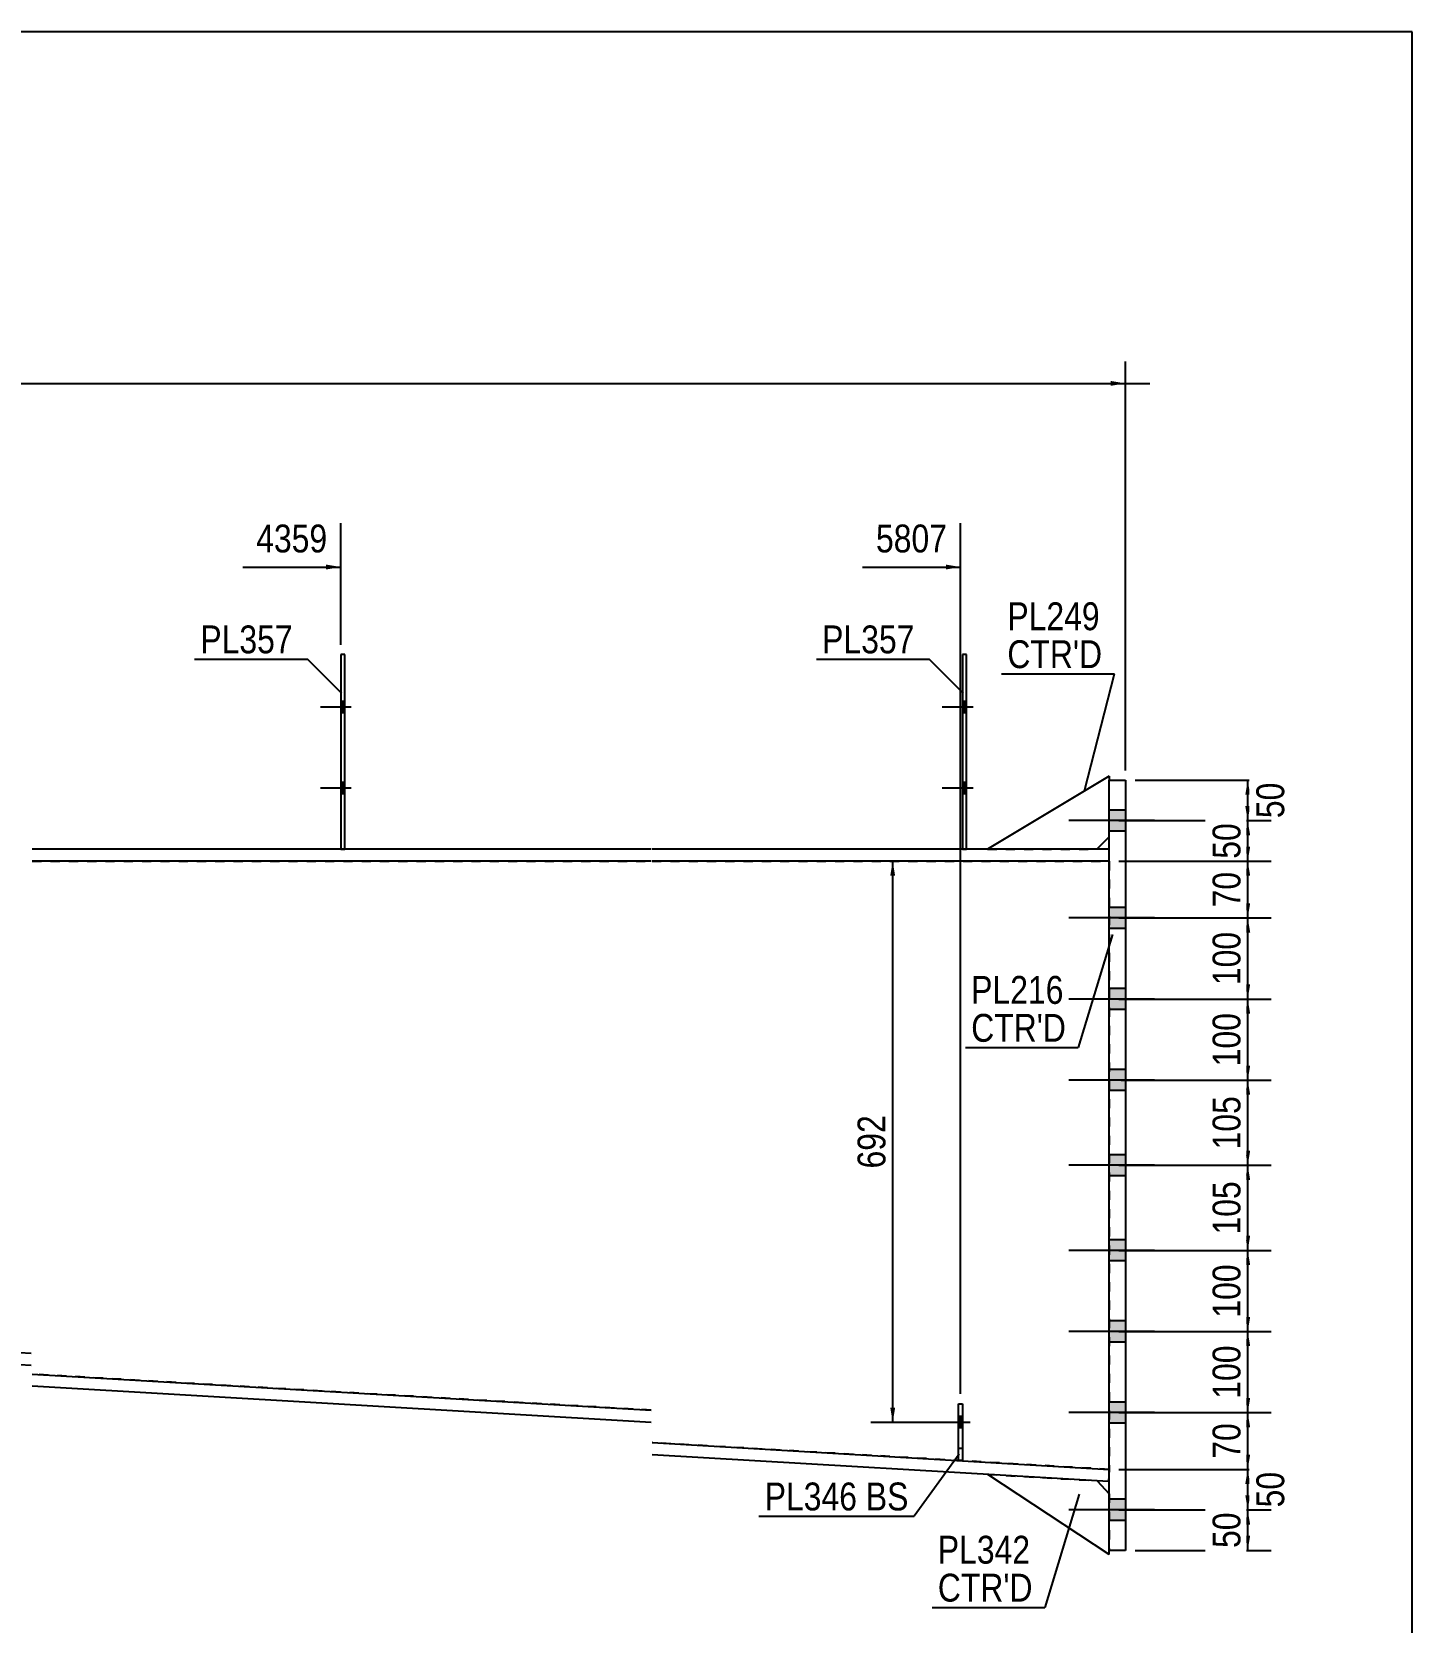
# Model space of a CAD drawing. Header units: millimetres. Extents: x -278 to 134, y -136 to 151.
# Drawn here: x -7.9 to 134, y -12.2 to 151.2 of the extents above; entities that cross this region are included whole.
import ezdxf

# ---------------------------------------------------------------- set-up
doc = ezdxf.new("R2010")
doc.units = ezdxf.units.MM
doc.linetypes.add('DXK_LINE_DOT1', pattern=[1.8814, 0.9407, -0.9407])
doc.linetypes.add('DXK_LINE_DOT2', pattern=[3.9198, 1.9599, -1.9599])
doc.styles.add('Arial Narrow', font='ARIALN.TTF', dxfattribs={"height": 0.2})

# ---------------------------------------------------------------- blocks, each defined once
blk = doc.blocks.new('Unknown-622305360-1210')
at = {"color": 5, "linetype": 'Continuous'}
for p, q in [((134.03, 151.21), (-275.97, 151.21)), ((134.03, -135.79), (134.03, 151.21))]:
    blk.add_line(p, q, dxfattribs=at)
blk = doc.blocks.new('Part-622305360-1496 - 1434')
at = {"color": 2, "linetype": 'Continuous'}
for p, q in [((88.22, 87.23), (87.8, 87.23)), ((87.8, 87.23), (87.8, 67.23)), ((88.22, 67.23), (88.22, 87.23))]:
    blk.add_line(p, q, dxfattribs=at)
at = {"color": 7, "linetype": 'DXK_LINE_DOT1'}
blk.add_line((87.8, 67.23), (88.22, 67.23), dxfattribs=at)
blk = doc.blocks.new('Part-622305360-1850 - 1434')
at = {"color": 2, "linetype": 'Continuous'}
for p, q in [((102.87, 74.31), (104.54, 74.31)), ((102.87, -4.85), (102.87, 74.31)), ((104.54, 74.31), (104.54, -4.85)), ((104.54, -4.85), (102.87, -4.85))]:
    blk.add_line(p, q, dxfattribs=at)
blk = doc.blocks.new('Part-622305360-1501 - 1434')
at = {"color": 2, "linetype": 'Continuous'}
for p, q in [((24.28, 87.23), (23.87, 87.23)), ((23.87, 87.23), (23.87, 67.23)), ((24.28, 67.23), (24.28, 87.23))]:
    blk.add_line(p, q, dxfattribs=at)
at = {"color": 7, "linetype": 'DXK_LINE_DOT1'}
blk.add_line((23.87, 67.23), (24.28, 67.23), dxfattribs=at)
blk = doc.blocks.new('Bolt-622305360-1529 - 1434')
at = {"linetype": 'Continuous'}
for points in [[(88.22, 81.23), (88.22, 82.4), (87.8, 82.4), (87.8, 81.23)], [(88.22, 81.23), (88.22, 82.4), (87.8, 82.4), (87.8, 81.23)], [(88.22, 72.9), (88.22, 74.06), (87.8, 74.06), (87.8, 72.9)], [(88.22, 72.9), (88.22, 74.06), (87.8, 74.06), (87.8, 72.9)]]:
    blk.add_hatch(color=3, dxfattribs=at).paths.add_polyline_path(points)
at = {"color": 3, "linetype": 'Continuous'}
for p, q in [((88.88, 81.81), (85.72, 81.81)), ((88.88, 81.81), (85.72, 81.81)), ((88.22, 82.4), (87.8, 82.4)), ((88.22, 82.4), (87.8, 82.4)), ((88.22, 81.23), (87.8, 81.23)), ((88.22, 81.23), (87.8, 81.23)), ((88.22, 74.06), (87.8, 74.06)), ((88.22, 74.06), (87.8, 74.06)), ((88.88, 73.48), (85.72, 73.48)), ((88.88, 73.48), (85.72, 73.48)), ((88.22, 72.9), (87.8, 72.9)), ((88.22, 72.9), (87.8, 72.9))]:
    blk.add_line(p, q, dxfattribs=at)
blk = doc.blocks.new('Bolt-622305360-1530 - 1434')
at = {"linetype": 'Continuous'}
for points in [[(24.28, 81.23), (24.28, 82.4), (23.87, 82.4), (23.87, 81.23)], [(24.28, 81.23), (24.28, 82.4), (23.87, 82.4), (23.87, 81.23)], [(24.28, 72.9), (24.28, 74.06), (23.87, 74.06), (23.87, 72.9)], [(24.28, 72.9), (24.28, 74.06), (23.87, 74.06), (23.87, 72.9)]]:
    blk.add_hatch(color=3, dxfattribs=at).paths.add_polyline_path(points)
at = {"color": 3, "linetype": 'Continuous'}
for p, q in [((24.95, 81.81), (21.78, 81.81)), ((24.95, 81.81), (21.78, 81.81)), ((24.28, 82.4), (23.87, 82.4)), ((24.28, 82.4), (23.87, 82.4)), ((24.28, 81.23), (23.87, 81.23)), ((24.28, 81.23), (23.87, 81.23)), ((24.28, 74.06), (23.87, 74.06)), ((24.28, 74.06), (23.87, 74.06)), ((24.95, 73.48), (21.78, 73.48)), ((24.95, 73.48), (21.78, 73.48)), ((24.28, 72.9), (23.87, 72.9)), ((24.28, 72.9), (23.87, 72.9))]:
    blk.add_line(p, q, dxfattribs=at)
blk = doc.blocks.new('Bolt-622305360-1553 - 1434')
at = {"linetype": 'Continuous'}
for points in [[(102.87, 71.23), (102.87, 69.06), (104.54, 69.06), (104.54, 71.23)], [(102.87, 71.23), (102.87, 69.06), (104.54, 69.06), (104.54, 71.23)], [(102.87, 61.23), (102.87, 59.06), (104.54, 59.06), (104.54, 61.23)], [(102.87, 61.23), (102.87, 59.06), (104.54, 59.06), (104.54, 61.23)], [(102.87, 52.9), (102.87, 50.73), (104.54, 50.73), (104.54, 52.9)], [(102.87, 52.9), (102.87, 50.73), (104.54, 50.73), (104.54, 52.9)], [(102.87, 44.56), (102.87, 42.4), (104.54, 42.4), (104.54, 44.56)], [(102.87, 44.56), (102.87, 42.4), (104.54, 42.4), (104.54, 44.56)], [(102.87, 35.81), (102.87, 33.65), (104.54, 33.65), (104.54, 35.81)], [(102.87, 35.81), (102.87, 33.65), (104.54, 33.65), (104.54, 35.81)], [(102.87, 27.06), (102.87, 24.9), (104.54, 24.9), (104.54, 27.06)], [(102.87, 27.06), (102.87, 24.9), (104.54, 24.9), (104.54, 27.06)], [(102.87, 18.73), (102.87, 16.56), (104.54, 16.56), (104.54, 18.73)], [(102.87, 18.73), (102.87, 16.56), (104.54, 16.56), (104.54, 18.73)], [(102.87, 10.4), (102.87, 8.23), (104.54, 8.23), (104.54, 10.4)], [(102.87, 10.4), (102.87, 8.23), (104.54, 8.23), (104.54, 10.4)], [(102.87, 0.4), (102.87, -1.77), (104.54, -1.77), (104.54, 0.4)], [(102.87, 0.4), (102.87, -1.77), (104.54, -1.77), (104.54, 0.4)]]:
    blk.add_hatch(color=3, dxfattribs=at).paths.add_polyline_path(points)
at = {"color": 3, "linetype": 'Continuous'}
for p, q in [((104.54, 71.23), (102.87, 71.23)), ((104.54, 71.23), (102.87, 71.23)), ((107.53, 70.15), (98.71, 70.15)), ((107.53, 70.15), (98.71, 70.15)), ((104.54, 69.06), (102.87, 69.06)), ((104.54, 69.06), (102.87, 69.06)), ((104.54, 61.23), (102.87, 61.23)), ((104.54, 61.23), (102.87, 61.23)), ((107.53, 60.15), (98.71, 60.15)), ((107.53, 60.15), (98.71, 60.15)), ((104.54, 59.06), (102.87, 59.06)), ((104.54, 59.06), (102.87, 59.06)), ((104.54, 52.9), (102.87, 52.9)), ((104.54, 52.9), (102.87, 52.9)), ((107.53, 51.81), (98.71, 51.81)), ((107.53, 51.81), (98.71, 51.81)), ((104.54, 50.73), (102.87, 50.73)), ((104.54, 50.73), (102.87, 50.73)), ((104.54, 44.56), (102.87, 44.56)), ((104.54, 44.56), (102.87, 44.56)), ((107.53, 43.48), (98.71, 43.48)), ((107.53, 43.48), (98.71, 43.48)), ((104.54, 42.4), (102.87, 42.4)), ((104.54, 42.4), (102.87, 42.4)), ((107.53, 34.73), (98.71, 34.73)), ((107.53, 34.73), (98.71, 34.73)), ((104.54, 35.81), (102.87, 35.81)), ((104.54, 35.81), (102.87, 35.81)), ((104.54, 33.65), (102.87, 33.65)), ((104.54, 33.65), (102.87, 33.65)), ((104.54, 27.06), (102.87, 27.06)), ((104.54, 27.06), (102.87, 27.06)), ((107.53, 25.98), (98.71, 25.98)), ((107.53, 25.98), (98.71, 25.98)), ((104.54, 24.9), (102.87, 24.9)), ((104.54, 24.9), (102.87, 24.9)), ((104.54, 18.73), (102.87, 18.73)), ((104.54, 18.73), (102.87, 18.73)), ((107.53, 17.65), (98.71, 17.65)), ((107.53, 17.65), (98.71, 17.65)), ((104.54, 16.56), (102.87, 16.56)), ((104.54, 16.56), (102.87, 16.56)), ((104.54, 10.4), (102.87, 10.4)), ((104.54, 10.4), (102.87, 10.4)), ((107.53, 9.31), (98.71, 9.31)), ((107.53, 9.31), (98.71, 9.31)), ((104.54, 8.23), (102.87, 8.23)), ((104.54, 8.23), (102.87, 8.23)), ((104.54, 0.4), (102.87, 0.4)), ((104.54, 0.4), (102.87, 0.4)), ((107.53, -0.69), (98.71, -0.69)), ((107.53, -0.69), (98.71, -0.69)), ((104.54, -1.77), (102.87, -1.77)), ((104.54, -1.77), (102.87, -1.77))]:
    blk.add_line(p, q, dxfattribs=at)
blk = doc.blocks.new('Part-622305360-1569 - 1434')
at = {"color": 7, "linetype": 'DXK_LINE_DOT1'}
for p, q in [((-7.84, 65.98), (55.78, 65.98)), ((55.88, 65.98), (102.87, 65.98)), ((102.87, 65.98), (102.87, 3.48)), ((55.78, 9.56), (-7.84, 13.27)), ((102.87, 3.48), (55.88, 6.23))]:
    blk.add_line(p, q, dxfattribs=at)
blk = doc.blocks.new('Part-622305360-1591 - 1434')
at = {"color": 7, "linetype": 'DXK_LINE_DOT1'}
blk.add_line((-38.85, 15.97), (-38.77, 17.22), dxfattribs=at)
at = {"color": 2, "linetype": 'Continuous'}
for p, q in [((-38.77, 17.22), (-7.94, 15.42)), ((-7.94, 14.16), (-38.85, 15.97)), ((-7.84, 13.27), (55.78, 9.56)), ((55.78, 8.3), (-7.84, 12.02)), ((55.88, 6.23), (102.87, 3.48)), ((102.8, 2.23), (55.88, 4.97)), ((102.87, 3.48), (102.8, 2.23))]:
    blk.add_line(p, q, dxfattribs=at)
blk = doc.blocks.new('Bolt-622305360-1926 - 1434')
at = {"color": 3, "linetype": 'DXK_LINE_DOT2'}
for p, q in [((88.59, 8.31), (85.84, 8.31)), ((87.8, 8.9), (87.38, 8.9)), ((87.8, 7.73), (87.38, 7.73))]:
    blk.add_line(p, q, dxfattribs=at)
blk = doc.blocks.new('Part-622305360-1657 - 1434')
at = {"color": 2, "linetype": 'Continuous'}
for p, q in [((55.78, 67.23), (-7.84, 67.23)), ((102.87, 67.23), (55.88, 67.23)), ((102.87, 65.98), (102.87, 67.23)), ((55.78, 65.98), (-7.84, 65.98)), ((102.87, 65.98), (55.88, 65.98))]:
    blk.add_line(p, q, dxfattribs=at)
blk = doc.blocks.new('Part-622305360-1706 - 1434')
at = {"color": 7, "linetype": 'DXK_LINE_DOT1'}
for p, q in [((87.38, 4.4), (87.38, 10.23)), ((87.38, 10.23), (87.8, 10.23)), ((87.8, 10.23), (87.8, 4.4)), ((87.38, 5.65), (87.8, 5.65)), ((87.8, 4.4), (87.38, 4.4))]:
    blk.add_line(p, q, dxfattribs=at)
blk = doc.blocks.new('Part-622305360-1728 - 1434')
at = {"color": 2, "linetype": 'Continuous'}
for p, q in [((87.38, 4.4), (87.38, 10.23)), ((87.38, 10.23), (87.8, 10.23)), ((87.8, 10.23), (87.8, 4.4)), ((87.8, 4.4), (87.38, 4.4))]:
    blk.add_line(p, q, dxfattribs=at)
blk = doc.blocks.new('Part-622305360-1821 - 1434')
at = {"color": 2, "linetype": 'Continuous'}
for p, q in [((102.87, -5.27), (90.4, 2.96)), ((101.63, 2.3), (102.87, 0.98)), ((102.87, -5.27), (102.87, -4.85))]:
    blk.add_line(p, q, dxfattribs=at)
at = {"color": 7, "linetype": 'DXK_LINE_DOT1'}
for p, q in [((90.4, 2.96), (101.63, 2.3)), ((102.87, 0.98), (102.87, -4.85))]:
    blk.add_line(p, q, dxfattribs=at)
blk = doc.blocks.new('Part-622305360-1894 - 1434')
at = {"color": 2, "linetype": 'Continuous'}
for p, q in [((102.87, 74.73), (90.37, 67.23)), ((102.87, 74.73), (102.87, 74.31)), ((101.62, 67.23), (102.87, 68.48))]:
    blk.add_line(p, q, dxfattribs=at)
at = {"color": 7, "linetype": 'DXK_LINE_DOT1'}
for p, q in [((102.87, 68.48), (102.87, 74.31)), ((90.37, 67.23), (101.62, 67.23))]:
    blk.add_line(p, q, dxfattribs=at)
blk = doc.blocks.new('Bolt-622305360-1925 - 1434')
at = {"linetype": 'Continuous'}
blk.add_hatch(color=3, dxfattribs=at).paths.add_polyline_path([(87.8, 7.73), (87.8, 8.9), (87.38, 8.9), (87.38, 7.73)])
at = {"color": 3, "linetype": 'Continuous'}
for p, q in [((87.8, 8.9), (87.38, 8.9)), ((88.47, 8.31), (87.38, 8.31)), ((87.8, 7.73), (87.38, 7.73))]:
    blk.add_line(p, q, dxfattribs=at)
blk = doc.blocks.new('StraightDimension-622305360-20089 - 1434')
at = {"linetype": 'Continuous'}
blk.add_hatch(color=7, dxfattribs=at).paths.add_polyline_path([(22.37, 96.46), (23.87, 96.21), (22.37, 95.96)])
at = {"color": 7, "linetype": 'Continuous'}
for p, q in [((23.87, 88.23), (23.87, 100.71)), ((13.8, 96.21), (23.87, 96.21))]:
    blk.add_line(p, q, dxfattribs=at)
at = {"color": 0}
blk.add_wipeout([(23.09, 97.11), (23.09, 101.31), (14.58, 101.31), (14.58, 97.11)], dxfattribs=at)
at = {"color": 3, "style": 'Arial Narrow'}
blk.add_text('4359', height=2.863, dxfattribs=at).set_placement((15.18, 97.71))
blk = doc.blocks.new('StraightDimension-622305360-20088 - 1434')
at = {"linetype": 'Continuous'}
blk.add_hatch(color=7, dxfattribs=at).paths.add_polyline_path([(86.09, 96.46), (87.59, 96.21), (86.09, 95.96)])
at = {"color": 7, "linetype": 'Continuous'}
for p, q in [((87.59, 11.23), (87.59, 100.71)), ((77.53, 96.21), (87.59, 96.21))]:
    blk.add_line(p, q, dxfattribs=at)
at = {"color": 0}
blk.add_wipeout([(86.82, 97.11), (86.82, 101.31), (78.3, 101.31), (78.3, 97.11)], dxfattribs=at)
at = {"color": 3, "style": 'Arial Narrow'}
blk.add_text('5807', height=2.863, dxfattribs=at).set_placement((78.9, 97.71))
blk = doc.blocks.new('StraightDimension-622305360-10693 - 1434')
at = {"linetype": 'Continuous'}
blk.add_hatch(color=7, dxfattribs=at).paths.add_polyline_path([(103.04, 115.33), (104.54, 115.08), (103.04, 114.83)])
at = {"color": 7, "linetype": 'Continuous'}
for p, q in [((104.54, 75.31), (104.54, 117.33)), ((-251.25, 115.08), (104.54, 115.08)), ((104.54, 115.08), (107.04, 115.08))]:
    blk.add_line(p, q, dxfattribs=at)
blk = doc.blocks.new('StraightDimension-622305360-12885 - 1434')
at = {"linetype": 'Continuous'}
for points in [[(116.87, 72.81), (117.12, 74.31), (117.37, 72.81)], [(117.37, 71.65), (117.12, 70.15), (116.87, 71.65)]]:
    blk.add_hatch(color=7, dxfattribs=at).paths.add_polyline_path(points)
at = {"color": 7, "linetype": 'Continuous'}
for p, q in [((105.54, 74.31), (119.37, 74.31)), ((117.12, 70.15), (117.12, 74.31)), ((103.87, 70.15), (119.37, 70.15))]:
    blk.add_line(p, q, dxfattribs=at)
at = {"color": 0}
blk.add_wipeout([(121.47, 74.66), (117.27, 74.66), (117.27, 69.8), (121.47, 69.8)], dxfattribs=at)
at = {"color": 3, "style": 'Arial Narrow'}
blk.add_text('50', height=2.863, rotation=90.0002, dxfattribs=at).set_placement((120.87, 70.4))
blk = doc.blocks.new('StraightDimension-622305360-12886 - 1434')
at = {"linetype": 'Continuous'}
for points in [[(116.87, 68.65), (117.12, 70.15), (117.37, 68.65)], [(117.37, 67.48), (117.12, 65.98), (116.87, 67.48)]]:
    blk.add_hatch(color=7, dxfattribs=at).paths.add_polyline_path(points)
at = {"color": 7, "linetype": 'Continuous'}
for p, q in [((103.87, 70.15), (119.52, 70.15)), ((117.12, 65.98), (117.12, 70.15)), ((103.87, 65.98), (119.52, 65.98))]:
    blk.add_line(p, q, dxfattribs=at)
at = {"color": 0}
blk.add_wipeout([(116.97, 70.49), (112.77, 70.49), (112.77, 65.63), (116.97, 65.63)], dxfattribs=at)
at = {"color": 3, "style": 'Arial Narrow'}
blk.add_text('50', height=2.863, rotation=90.0002, dxfattribs=at).set_placement((116.37, 66.23))
blk = doc.blocks.new('StraightDimension-622305360-12887 - 1434')
at = {"linetype": 'Continuous'}
for points in [[(116.87, 64.48), (117.12, 65.98), (117.37, 64.48)], [(117.37, 61.65), (117.12, 60.15), (116.87, 61.65)]]:
    blk.add_hatch(color=7, dxfattribs=at).paths.add_polyline_path(points)
at = {"color": 7, "linetype": 'Continuous'}
for p, q in [((103.87, 65.98), (119.52, 65.98)), ((117.12, 60.15), (117.12, 65.98)), ((103.87, 60.15), (119.52, 60.15))]:
    blk.add_line(p, q, dxfattribs=at)
at = {"color": 0}
blk.add_wipeout([(116.97, 65.49), (112.77, 65.49), (112.77, 60.63), (116.97, 60.63)], dxfattribs=at)
at = {"color": 3, "style": 'Arial Narrow'}
blk.add_text('70', height=2.863, rotation=90.0002, dxfattribs=at).set_placement((116.37, 61.23))
blk = doc.blocks.new('StraightDimension-622305360-12888 - 1434')
at = {"linetype": 'Continuous'}
for points in [[(116.87, 58.65), (117.12, 60.15), (117.37, 58.65)], [(117.37, 53.31), (117.12, 51.81), (116.87, 53.31)]]:
    blk.add_hatch(color=7, dxfattribs=at).paths.add_polyline_path(points)
at = {"color": 7, "linetype": 'Continuous'}
for p, q in [((103.87, 60.15), (119.52, 60.15)), ((117.12, 51.81), (117.12, 60.15)), ((103.87, 51.81), (119.52, 51.81))]:
    blk.add_line(p, q, dxfattribs=at)
at = {"color": 0}
blk.add_wipeout([(116.97, 59.32), (112.77, 59.32), (112.77, 52.64), (116.97, 52.64)], dxfattribs=at)
at = {"color": 3, "style": 'Arial Narrow'}
blk.add_text('100', height=2.863, rotation=90.0002, dxfattribs=at).set_placement((116.37, 53.24))
blk = doc.blocks.new('StraightDimension-622305360-12889 - 1434')
at = {"linetype": 'Continuous'}
for points in [[(116.87, 50.31), (117.12, 51.81), (117.37, 50.31)], [(117.37, 44.98), (117.12, 43.48), (116.87, 44.98)]]:
    blk.add_hatch(color=7, dxfattribs=at).paths.add_polyline_path(points)
at = {"color": 7, "linetype": 'Continuous'}
for p, q in [((103.87, 51.81), (119.52, 51.81)), ((117.12, 43.48), (117.12, 51.81)), ((104.12, 43.48), (119.52, 43.48))]:
    blk.add_line(p, q, dxfattribs=at)
at = {"color": 0}
blk.add_wipeout([(116.97, 50.99), (112.77, 50.99), (112.77, 44.3), (116.97, 44.3)], dxfattribs=at)
at = {"color": 3, "style": 'Arial Narrow'}
blk.add_text('100', height=2.863, rotation=90.0002, dxfattribs=at).set_placement((116.37, 44.9))
blk = doc.blocks.new('StraightDimension-622305360-12890 - 1434')
at = {"linetype": 'Continuous'}
for points in [[(116.87, 41.98), (117.12, 43.48), (117.37, 41.98)], [(117.37, 36.23), (117.12, 34.73), (116.87, 36.23)]]:
    blk.add_hatch(color=7, dxfattribs=at).paths.add_polyline_path(points)
at = {"color": 7, "linetype": 'Continuous'}
for p, q in [((104.12, 43.48), (119.52, 43.48)), ((117.12, 34.73), (117.12, 43.48)), ((103.87, 34.73), (119.52, 34.73))]:
    blk.add_line(p, q, dxfattribs=at)
at = {"color": 0}
blk.add_wipeout([(116.97, 42.45), (112.77, 42.45), (112.77, 35.76), (116.97, 35.76)], dxfattribs=at)
at = {"color": 3, "style": 'Arial Narrow'}
blk.add_text('105', height=2.863, rotation=90.0002, dxfattribs=at).set_placement((116.37, 36.36))
blk = doc.blocks.new('StraightDimension-622305360-12891 - 1434')
at = {"linetype": 'Continuous'}
for points in [[(116.87, 33.23), (117.12, 34.73), (117.37, 33.23)], [(117.37, 27.48), (117.12, 25.98), (116.87, 27.48)]]:
    blk.add_hatch(color=7, dxfattribs=at).paths.add_polyline_path(points)
at = {"color": 7, "linetype": 'Continuous'}
for p, q in [((103.87, 34.73), (119.52, 34.73)), ((117.12, 25.98), (117.12, 34.73)), ((103.87, 25.98), (119.52, 25.98))]:
    blk.add_line(p, q, dxfattribs=at)
at = {"color": 0}
blk.add_wipeout([(116.97, 33.7), (112.77, 33.7), (112.77, 27.01), (116.97, 27.01)], dxfattribs=at)
at = {"color": 3, "style": 'Arial Narrow'}
blk.add_text('105', height=2.863, rotation=90.0002, dxfattribs=at).set_placement((116.37, 27.61))
blk = doc.blocks.new('StraightDimension-622305360-12892 - 1434')
at = {"linetype": 'Continuous'}
for points in [[(116.87, 24.48), (117.12, 25.98), (117.37, 24.48)], [(117.37, 19.15), (117.12, 17.65), (116.87, 19.15)]]:
    blk.add_hatch(color=7, dxfattribs=at).paths.add_polyline_path(points)
at = {"color": 7, "linetype": 'Continuous'}
for p, q in [((103.87, 25.98), (119.52, 25.98)), ((117.12, 17.65), (117.12, 25.98)), ((103.87, 17.65), (119.52, 17.65))]:
    blk.add_line(p, q, dxfattribs=at)
at = {"color": 0}
blk.add_wipeout([(116.97, 25.16), (112.77, 25.16), (112.77, 18.47), (116.97, 18.47)], dxfattribs=at)
at = {"color": 3, "style": 'Arial Narrow'}
blk.add_text('100', height=2.863, rotation=90.0002, dxfattribs=at).set_placement((116.37, 19.07))
blk = doc.blocks.new('StraightDimension-622305360-12893 - 1434')
at = {"linetype": 'Continuous'}
for points in [[(116.87, 16.15), (117.12, 17.65), (117.37, 16.15)], [(117.37, 10.81), (117.12, 9.31), (116.87, 10.81)]]:
    blk.add_hatch(color=7, dxfattribs=at).paths.add_polyline_path(points)
at = {"color": 7, "linetype": 'Continuous'}
for p, q in [((103.87, 17.65), (119.52, 17.65)), ((117.12, 9.31), (117.12, 17.65)), ((103.87, 9.31), (119.52, 9.31))]:
    blk.add_line(p, q, dxfattribs=at)
at = {"color": 0}
blk.add_wipeout([(116.97, 16.82), (112.77, 16.82), (112.77, 10.14), (116.97, 10.14)], dxfattribs=at)
at = {"color": 3, "style": 'Arial Narrow'}
blk.add_text('100', height=2.863, rotation=90.0002, dxfattribs=at).set_placement((116.37, 10.74))
blk = doc.blocks.new('StraightDimension-622305360-12894 - 1434')
at = {"linetype": 'Continuous'}
for points in [[(116.87, 7.81), (117.12, 9.31), (117.37, 7.81)], [(117.37, 4.98), (117.12, 3.48), (116.87, 4.98)]]:
    blk.add_hatch(color=7, dxfattribs=at).paths.add_polyline_path(points)
at = {"color": 7, "linetype": 'Continuous'}
for p, q in [((103.87, 9.31), (119.52, 9.31)), ((117.12, 3.48), (117.12, 9.31)), ((103.87, 3.48), (119.52, 3.48))]:
    blk.add_line(p, q, dxfattribs=at)
at = {"color": 0}
blk.add_wipeout([(116.97, 8.82), (112.77, 8.82), (112.77, 3.97), (116.97, 3.97)], dxfattribs=at)
at = {"color": 3, "style": 'Arial Narrow'}
blk.add_text('70', height=2.863, rotation=90.0002, dxfattribs=at).set_placement((116.37, 4.57))
blk = doc.blocks.new('StraightDimension-622305360-12895 - 1434')
at = {"linetype": 'Continuous'}
for points in [[(116.87, 1.98), (117.12, 3.48), (117.37, 1.98)], [(117.37, 0.81), (117.12, -0.69), (116.87, 0.81)]]:
    blk.add_hatch(color=7, dxfattribs=at).paths.add_polyline_path(points)
at = {"color": 7, "linetype": 'Continuous'}
for p, q in [((103.87, 3.48), (119.37, 3.48)), ((117.12, -0.69), (117.12, 3.48)), ((103.87, -0.69), (119.37, -0.69))]:
    blk.add_line(p, q, dxfattribs=at)
at = {"color": 0}
blk.add_wipeout([(121.47, 3.82), (117.27, 3.82), (117.27, -1.03), (121.47, -1.03)], dxfattribs=at)
at = {"color": 3, "style": 'Arial Narrow'}
blk.add_text('50', height=2.863, rotation=90.0002, dxfattribs=at).set_placement((120.87, -0.43))
blk = doc.blocks.new('StraightDimension-622305360-12896 - 1434')
at = {"linetype": 'Continuous'}
for points in [[(116.87, -2.19), (117.12, -0.69), (117.37, -2.19)], [(117.37, -3.35), (117.12, -4.85), (116.87, -3.35)]]:
    blk.add_hatch(color=7, dxfattribs=at).paths.add_polyline_path(points)
at = {"color": 7, "linetype": 'Continuous'}
for p, q in [((103.87, -0.69), (119.52, -0.69)), ((117.12, -4.85), (117.12, -0.69)), ((105.54, -4.85), (119.52, -4.85))]:
    blk.add_line(p, q, dxfattribs=at)
at = {"color": 0}
blk.add_wipeout([(116.97, -0.34), (112.77, -0.34), (112.77, -5.2), (116.97, -5.2)], dxfattribs=at)
at = {"color": 3, "style": 'Arial Narrow'}
blk.add_text('50', height=2.863, rotation=90.0002, dxfattribs=at).set_placement((116.37, -4.6))
blk = doc.blocks.new('StraightDimension-622305360-13314 - 1434')
at = {"linetype": 'Continuous'}
for points in [[(80.37, 64.48), (80.62, 65.98), (80.87, 64.48)], [(80.87, 9.81), (80.62, 8.31), (80.37, 9.81)]]:
    blk.add_hatch(color=7, dxfattribs=at).paths.add_polyline_path(points)
at = {"color": 7, "linetype": 'Continuous'}
for p, q in [((87.7, 65.98), (78.37, 65.98)), ((80.62, 8.31), (80.62, 65.98)), ((87.7, 8.31), (78.37, 8.31))]:
    blk.add_line(p, q, dxfattribs=at)
at = {"color": 0}
blk.add_wipeout([(80.47, 40.49), (76.27, 40.49), (76.27, 33.8), (80.47, 33.8)], dxfattribs=at)
at = {"color": 3, "style": 'Arial Narrow'}
blk.add_text('692', height=2.863, rotation=90.0002, dxfattribs=at).set_placement((79.87, 34.4))
blk = doc.blocks.new('Mark-622305360-16251 - 1434')
at = {"color": 7, "linetype": 'Continuous'}
blk.add_line((99.8, 0.92), (96.27, -10.71), dxfattribs=at)
at = {"color": 0}
for points in [[(94.77, -6.21), (94.77, -3.21), (85.26, -3.21), (85.26, -6.21)], [(95.02, -10.11), (95.02, -7.11), (85.26, -7.11), (85.26, -10.11)]]:
    blk.add_wipeout(points, dxfattribs=at)
for points in [[(94.77, -6.21), (94.77, -3.21), (85.26, -3.21), (85.26, -6.21)], [(95.02, -10.11), (95.02, -7.11), (85.26, -7.11), (85.26, -10.11)]]:
    blk.add_wipeout(points, dxfattribs=at)
at = {"color": 7, "linetype": 'Continuous'}
blk.add_line((84.66, -10.71), (96.27, -10.71), dxfattribs=at)
at = {"color": 3, "style": 'Arial Narrow'}
blk.add_text('PL342', height=2.863, dxfattribs=at).set_placement((85.26, -6.21))
at = {"color": 1, "style": 'Arial Narrow'}
blk.add_text("CTR'D", height=2.863, dxfattribs=at).set_placement((85.26, -10.11))
blk = doc.blocks.new('Mark-622305360-16224 - 1434')
at = {"color": 7, "linetype": 'Continuous'}
blk.add_line((23.98, 83.21), (20.44, 86.74), dxfattribs=at)
at = {"color": 0}
blk.add_wipeout([(18.94, 87.34), (18.94, 90.34), (9.44, 90.34), (9.44, 87.34)], dxfattribs=at)
blk.add_wipeout([(18.94, 87.34), (18.94, 90.34), (9.44, 90.34), (9.44, 87.34)], dxfattribs=at)
at = {"color": 7, "linetype": 'Continuous'}
blk.add_line((8.84, 86.74), (20.44, 86.74), dxfattribs=at)
at = {"color": 3, "style": 'Arial Narrow'}
blk.add_text('PL357', height=2.863, dxfattribs=at).set_placement((9.44, 87.34))
blk = doc.blocks.new('MarkSet-622305360-16213 - 1434')
at = {"color": 0}
for points in [[(76.96, -0.74), (76.96, 2.26), (67.46, 2.26), (67.46, -0.74)], [(82.24, -0.74), (82.24, 2.26), (77.86, 2.26), (77.86, -0.74)]]:
    blk.add_wipeout(points, dxfattribs=at)
for points in [[(76.96, -0.74), (76.96, 2.26), (67.46, 2.26), (67.46, -0.74)], [(82.24, -0.74), (82.24, 2.26), (77.86, 2.26), (77.86, -0.74)]]:
    blk.add_wipeout(points, dxfattribs=at)
at = {"color": 7, "linetype": 'Continuous'}
for p in [(87.46, 5.04), (66.86, -1.34)]:
    blk.add_line(p, (82.84, -1.34), dxfattribs=at)
at = {"color": 3, "style": 'Arial Narrow'}
for s, p in [('PL346', (67.46, -0.74)), ('BS', (77.86, -0.74))]:
    blk.add_text(s, height=2.863, dxfattribs=at).set_placement(p)
blk = doc.blocks.new('Mark-622305360-16254 - 1434')
at = {"color": 7, "linetype": 'Continuous'}
blk.add_line((103.23, 58.46), (99.7, 46.82), dxfattribs=at)
at = {"color": 0}
for points in [[(98.2, 51.32), (98.2, 54.32), (88.69, 54.32), (88.69, 51.32)], [(98.45, 47.42), (98.45, 50.42), (88.69, 50.42), (88.69, 47.42)]]:
    blk.add_wipeout(points, dxfattribs=at)
for points in [[(98.2, 51.32), (98.2, 54.32), (88.69, 54.32), (88.69, 51.32)], [(98.45, 47.42), (98.45, 50.42), (88.69, 50.42), (88.69, 47.42)]]:
    blk.add_wipeout(points, dxfattribs=at)
at = {"color": 7, "linetype": 'Continuous'}
blk.add_line((88.09, 46.82), (99.7, 46.82), dxfattribs=at)
at = {"color": 3, "style": 'Arial Narrow'}
blk.add_text('PL216', height=2.863, dxfattribs=at).set_placement((88.69, 51.32))
at = {"color": 1, "style": 'Arial Narrow'}
blk.add_text("CTR'D", height=2.863, dxfattribs=at).set_placement((88.69, 47.42))
blk = doc.blocks.new('Mark-622305360-16221 - 1434')
at = {"color": 7, "linetype": 'Continuous'}
blk.add_line((87.91, 83.21), (84.37, 86.74), dxfattribs=at)
at = {"color": 0}
blk.add_wipeout([(82.87, 87.34), (82.87, 90.34), (73.37, 90.34), (73.37, 87.34)], dxfattribs=at)
blk.add_wipeout([(82.87, 87.34), (82.87, 90.34), (73.37, 90.34), (73.37, 87.34)], dxfattribs=at)
at = {"color": 7, "linetype": 'Continuous'}
blk.add_line((72.77, 86.74), (84.37, 86.74), dxfattribs=at)
at = {"color": 3, "style": 'Arial Narrow'}
blk.add_text('PL357', height=2.863, dxfattribs=at).set_placement((73.37, 87.34))
blk = doc.blocks.new('Mark-622305360-16257 - 1434')
at = {"color": 0}
for points in [[(101.92, 89.72), (101.92, 92.72), (92.41, 92.72), (92.41, 89.72)], [(102.17, 85.82), (102.17, 88.82), (92.41, 88.82), (92.41, 85.82)]]:
    blk.add_wipeout(points, dxfattribs=at)
for points in [[(101.92, 89.72), (101.92, 92.72), (92.41, 92.72), (92.41, 89.72)], [(102.17, 85.82), (102.17, 88.82), (92.41, 88.82), (92.41, 85.82)]]:
    blk.add_wipeout(points, dxfattribs=at)
at = {"color": 7, "linetype": 'Continuous'}
for p in [(91.81, 85.22), (100.35, 73.21)]:
    blk.add_line(p, (103.42, 85.22), dxfattribs=at)
at = {"color": 3, "style": 'Arial Narrow'}
blk.add_text('PL249', height=2.863, dxfattribs=at).set_placement((92.41, 89.72))
at = {"color": 1, "style": 'Arial Narrow'}
blk.add_text("CTR'D", height=2.863, dxfattribs=at).set_placement((92.41, 85.82))

msp = doc.modelspace()

# ---------------------------------------------------------------- block references
for name in ['Unknown-622305360-1210', 'Part-622305360-1501 - 1434', 'Part-622305360-1496 - 1434', 'Bolt-622305360-1530 - 1434', 'Bolt-622305360-1529 - 1434', 'Part-622305360-1894 - 1434', 'Part-622305360-1850 - 1434', 'Bolt-622305360-1553 - 1434', 'Part-622305360-1657 - 1434', 'Part-622305360-1569 - 1434', 'Part-622305360-1591 - 1434', 'Part-622305360-1706 - 1434', 'Part-622305360-1728 - 1434', 'Bolt-622305360-1926 - 1434', 'Bolt-622305360-1925 - 1434', 'Part-622305360-1821 - 1434']:
    msp.add_blockref(name, (0, 0))

# ---------------------------------------------------------------- next in the draw order: block references
for name in ['StraightDimension-622305360-20089 - 1434', 'StraightDimension-622305360-20088 - 1434', 'Mark-622305360-16251 - 1434']:
    msp.add_blockref(name, (0, 0))

# ---------------------------------------------------------------- next in the draw order: block references
for name in ['StraightDimension-622305360-10693 - 1434', 'StraightDimension-622305360-13314 - 1434', 'MarkSet-622305360-16213 - 1434']:
    msp.add_blockref(name, (0, 0))

# ---------------------------------------------------------------- next in the draw order: block references
for name in ['Mark-622305360-16224 - 1434', 'Mark-622305360-16221 - 1434', 'StraightDimension-622305360-12885 - 1434']:
    msp.add_blockref(name, (0, 0))

# ---------------------------------------------------------------- next in the draw order: block references
for name in ['Mark-622305360-16257 - 1434', 'StraightDimension-622305360-12886 - 1434']:
    msp.add_blockref(name, (0, 0))

# ---------------------------------------------------------------- next in the draw order: block references
msp.add_blockref('StraightDimension-622305360-12887 - 1434', (0, 0))

# ---------------------------------------------------------------- next in the draw order: block references
msp.add_blockref('StraightDimension-622305360-12888 - 1434', (0, 0))

# ---------------------------------------------------------------- next in the draw order: block references
msp.add_blockref('StraightDimension-622305360-12889 - 1434', (0, 0))

# ---------------------------------------------------------------- next in the draw order: block references
for name in ['Mark-622305360-16254 - 1434', 'StraightDimension-622305360-12890 - 1434']:
    msp.add_blockref(name, (0, 0))

# ---------------------------------------------------------------- next in the draw order: block references
msp.add_blockref('StraightDimension-622305360-12891 - 1434', (0, 0))

# ---------------------------------------------------------------- next in the draw order: block references
msp.add_blockref('StraightDimension-622305360-12892 - 1434', (0, 0))

# ---------------------------------------------------------------- next in the draw order: block references
msp.add_blockref('StraightDimension-622305360-12893 - 1434', (0, 0))

# ---------------------------------------------------------------- next in the draw order: block references
msp.add_blockref('StraightDimension-622305360-12894 - 1434', (0, 0))

# ---------------------------------------------------------------- next in the draw order: block references
msp.add_blockref('StraightDimension-622305360-12895 - 1434', (0, 0))

# ---------------------------------------------------------------- next in the draw order: block references
msp.add_blockref('StraightDimension-622305360-12896 - 1434', (0, 0))

doc.saveas('drawing.dxf')
